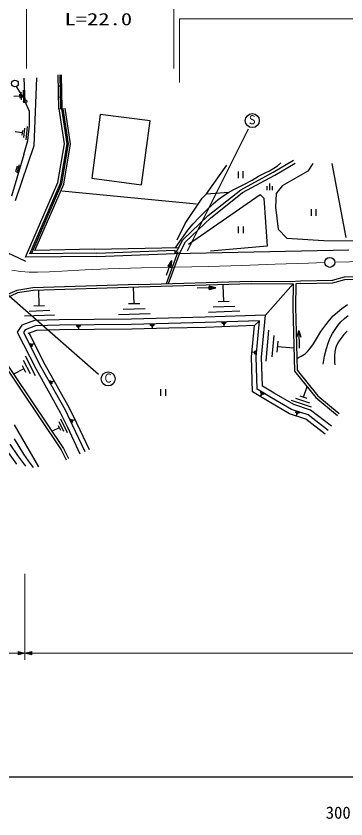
# Model space of a CAD drawing. Units: millimetres, scale not verified. Extents: x 40000 to 680000, y 20000 to 380000.
# Drawn here: x 318470 to 367746, y 198715 to 318763 of the extents above; entities that cross this region are included whole.
import ezdxf
from ezdxf.enums import TextEntityAlignment as Align

# ---------------------------------------------------------------- set-up
doc = ezdxf.new("R2010")
doc.units = ezdxf.units.MM
doc.header["$LTSCALE"] = 1000
doc.linetypes.add('CHAIN', pattern=[18.5, 12, -1.5, 3.5, -1.5])
for name, color, linetype, lineweight in [('M-BGD', 7, 'Continuous', 25), ('M-BMK', 2, 'CHAIN', 13), ('M-BMK-SRVR', 3, 'Continuous', 25), ('M-STR-HTXT', 7, 'Continuous', 13), ('M-STR-STRC', 7, 'Continuous', 25), ('M-TTL-BAND', 7, 'Continuous', 25)]:
    doc.layers.add(name, color=color, linetype=linetype, lineweight=lineweight)
doc.styles.add('ＭＳ ゴシック', font='')
doc.styles.get('ＭＳ ゴシック').set_extended_font_data('MS Gothic')

# ---------------------------------------------------------------- blocks, each defined once
blk = doc.blocks.new('BUHIN130')
at = {"color": 7, "linetype": 'Continuous', "lineweight": 25}
for p, q in [((-227, 284), (345, 113)), ((227, 43), (-168, 161)), ((-97, 42), (104, -19)), ((3, 11), (-86, -287))]:
    blk.add_line(p, q, dxfattribs=at)
blk = doc.blocks.new('BUHIN220')
at = {"color": 7, "linetype": 'Continuous', "lineweight": 25}
for p, q in [((-624, 81), (85, -624)), ((626, -79), (-83, 626))]:
    blk.add_line(p, q, dxfattribs=at)
blk = doc.blocks.new('BUHIN223')
at = {"color": 7, "linetype": 'Continuous', "lineweight": 25}
blk.add_circle((0, 0), 498, dxfattribs=at)
blk = doc.blocks.new('BUHIN224')
at = {"color": 7, "linetype": 'Continuous', "lineweight": 25}
blk.add_circle((0, 0), 249, dxfattribs=at)
blk = doc.blocks.new('BUHIN227')
at = {"color": 7, "linetype": 'Continuous', "lineweight": 25}
for p, q in [((-209, -356), (-635, 67)), ((355, -353), (-355, 353)), ((355, 211), (-71, 634))]:
    blk.add_line(p, q, dxfattribs=at)
blk = doc.blocks.new('BUHIN232')
at = {"color": 3, "linetype": 'Continuous', "lineweight": 25}
blk.add_circle((0, 0), 746, dxfattribs=at)

msp = doc.modelspace()

# ---------------------------------------------------------------- linework, layer by layer
at = {"layer": 'M-BGD'}
for p, q in [((324871, 304912), (324763, 309985)), ((325013, 309990), (325121, 304918)), ((325371, 304923), (325263, 309995)), ((319840, 306012), (319678, 309459)), ((321536, 309547), (321129, 299344)), ((318505, 308225), (319707, 306224)), ((319303, 306231), (319248, 307399)), ((319520, 307671), (319600, 305981)), ((325299, 308304), (324799, 308294)), ((319008, 306800), (318125, 306759)), ((318994, 307097), (319022, 306503)), ((325335, 306614), (324835, 306603)), ((320458, 304470), (319840, 306012)), ((324871, 304912), (325522, 304926)), ((326100, 299665), (325320, 304922)), ((326303, 299663), (325522, 304926)), ((326607, 299660), (325818, 304970)), ((320470, 302342), (320458, 304470)), ((325695, 299669), (324917, 304913)), ((331031, 304066), (329771, 294534)), ((338477, 303082), (331031, 304066)), ((337217, 293549), (338477, 303082)), ((319393, 301326), (318359, 301441)), ((319431, 301674), (319354, 300978)), ((319630, 300610), (319782, 301977)), ((320149, 302243), (319928, 300265)), ((320226, 300152), (320470, 302342)), ((319614, 298082), (320226, 300152)), ((321129, 299344), (318336, 291139)), ((324718, 293897), (325695, 299669)), ((325104, 293782), (326100, 299665)), ((325297, 293725), (326303, 299663)), ((325587, 293639), (326607, 299660)), ((319614, 298082), (317765, 291835)), ((356894, 295415), (359901, 297204)), ((357141, 294980), (360157, 296775)), ((365662, 296731), (367743, 285668)), ((318427, 295509), (318681, 296366)), ((318946, 296494), (318578, 295254)), ((346921, 292159), (349972, 296481)), ((352034, 292784), (356894, 295415)), ((329771, 294534), (337217, 293549)), ((352310, 292365), (357141, 294980)), ((319886, 282721), (324718, 293897)), ((320541, 283227), (325104, 293782)), ((320760, 283230), (325297, 293725)), ((321291, 283703), (325587, 293639)), ((345419, 290637), (325313, 292600)), ((347177, 288941), (352034, 292784)), ((347507, 288564), (352310, 292365)), ((343393, 285287), (347177, 288941)), ((343796, 284982), (347507, 288564)), ((342304, 283258), (343393, 285287)), ((342878, 283270), (343796, 284982)), ((316170, 283835), (319864, 282102)), ((330513, 283330), (320541, 283227)), ((330201, 283913), (321291, 283703)), ((330201, 283913), (342777, 284139)), ((330513, 283330), (342166, 283755)), ((342632, 283532), (340878, 278729)), ((342914, 283429), (341200, 278736)), ((342166, 283755), (342177, 283455)), ((342177, 283455), (342184, 283255)), ((342184, 283255), (368180, 283812)), ((330524, 282830), (319886, 282721)), ((330524, 282830), (342184, 283255)), ((341707, 282204), (340893, 279980)), ((367543, 279769), (440986, 281588)), ((367604, 279371), (441402, 281198)), ((365745, 279250), (367543, 279769)), ((336796, 278645), (320974, 278138)), ((336794, 278645), (353592, 279143)), ((353596, 278743), (336806, 278245)), ((349483, 276069), (349395, 278512)), ((353592, 279143), (359401, 279078)), ((359397, 278678), (353596, 278743)), ((355712, 274043), (359885, 278715)), ((359885, 278715), (359397, 278678)), ((359401, 279078), (360954, 279196)), ((359885, 278715), (359804, 275265)), ((360286, 278746), (360204, 275266)), ((360959, 278796), (360286, 278746)), ((360954, 279196), (365810, 279254)), ((360959, 278796), (365815, 278854)), ((365815, 278854), (367604, 279371)), ((318677, 277361), (316900, 276552)), ((318560, 277748), (317187, 277122)), ((320974, 278138), (318560, 277748)), ((321013, 277739), (318677, 277361)), ((336806, 278245), (321013, 277739)), ((321928, 275420), (321848, 277758)), ((336096, 275734), (336031, 278230)), ((348306, 278129), (345508, 278092)), ((322715, 275447), (321141, 275393)), ((334472, 274936), (337770, 275021)), ((336935, 275756), (335256, 275713)), ((347901, 275272), (351130, 275388)), ((350305, 276099), (348661, 276040)), ((359804, 275265), (360071, 265650)), ((360204, 275266), (360467, 265796)), ((324216, 274035), (319741, 273881)), ((320412, 274658), (323504, 274765)), ((338523, 274236), (333748, 274113)), ((346706, 273719), (341245, 273572)), ((355712, 274043), (346706, 273719)), ((351875, 274627), (347201, 274459)), ((355146, 267780), (355712, 274043)), ((319312, 272525), (318643, 271510)), ((321209, 273226), (319312, 272525)), ((324922, 273354), (321209, 273226)), ((324939, 272554), (321366, 272431)), ((330112, 273395), (324922, 273354)), ((330119, 272595), (324939, 272554)), ((335717, 273429), (330112, 273395)), ((335730, 272629), (330119, 272595)), ((341245, 273572), (335717, 273429)), ((341265, 272772), (335730, 272629)), ((338450, 272591), (339146, 272609)), ((346731, 272920), (341265, 272772)), ((354833, 273211), (346731, 272920)), ((349159, 272898), (349855, 272923)), ((349750, 272802), (349269, 272785)), ((349392, 272679), (349637, 272688)), ((349515, 272684), (349528, 272320)), ((354065, 272483), (354833, 273211)), ((354345, 267805), (354833, 273211)), ((318643, 271510), (321462, 265957)), ((319835, 271865), (319567, 271458)), ((319567, 271458), (322168, 266334)), ((321366, 272431), (319835, 271865)), ((321503, 271736), (320293, 271288)), ((320293, 271288), (320375, 271412)), ((320375, 271412), (322785, 266663)), ((324954, 271854), (321503, 271736)), ((330124, 271895), (324954, 271854)), ((327435, 272466), (328132, 272471)), ((328024, 272353), (327543, 272349)), ((327663, 272240), (327908, 272242)), ((327785, 272241), (327788, 271877)), ((335741, 271930), (330124, 271895)), ((341283, 272072), (335741, 271930)), ((339040, 272489), (338559, 272477)), ((338681, 272369), (338926, 272376)), ((338804, 272373), (338813, 272009)), ((346753, 272220), (341283, 272072)), ((354065, 272483), (346753, 272220)), ((353644, 267828), (354065, 272483)), ((355815, 267160), (356236, 271817)), ((360717, 271757), (360756, 269089)), ((356954, 271021), (356664, 267803)), ((357473, 268532), (357621, 270171)), ((314970, 269148), (325198, 253905)), ((315332, 269327), (325543, 254109)), ((357547, 269351), (359981, 269132)), ((319843, 267967), (321329, 265039)), ((353781, 262585), (353644, 267828)), ((354068, 268473), (353706, 268506)), ((354079, 268595), (354057, 268351)), ((354156, 268225), (354200, 268704)), ((354326, 268800), (354264, 268106)), ((354471, 262983), (354345, 267805)), ((355260, 263439), (355146, 267780)), ((319369, 266533), (319891, 265503)), ((320605, 265245), (319578, 267268)), ((322785, 266663), (326399, 260205)), ((319630, 266018), (318100, 265241)), ((321462, 265957), (325069, 259510)), ((322168, 266334), (325779, 259880)), ((360071, 265650), (363253, 261706)), ((360467, 265796), (363539, 261989)), ((356622, 261667), (354471, 262983)), ((357031, 262354), (355260, 263439)), ((361431, 261773), (361950, 263354)), ((356265, 261065), (353781, 262585)), ((355118, 262213), (354933, 261899)), ((354934, 262586), (355534, 262231)), ((355381, 262185), (354966, 262431)), ((355013, 262275), (355224, 262150)), ((359956, 260665), (357031, 262354)), ((361963, 261598), (360899, 261947)), ((363253, 261706), (366497, 259020)), ((363539, 261989), (366752, 259328)), ((359341, 259288), (356265, 261065)), ((359628, 259930), (356622, 261667)), ((362620, 260288), (359594, 261281)), ((362470, 259840), (359956, 260665)), ((360233, 261635), (362323, 260950)), ((325069, 259510), (326147, 257295)), ((325779, 259880), (326869, 257640)), ((326399, 260205), (327501, 257942)), ((362091, 259123), (359628, 259930)), ((360145, 259647), (360807, 259430)), ((360668, 259352), (360210, 259502)), ((360289, 259360), (360522, 259284)), ((360405, 259322), (360292, 258976)), ((365575, 257452), (362470, 259840)), ((325107, 258550), (326090, 256483)), ((326844, 257895), (326545, 258524)), ((326697, 258476), (326904, 258042)), ((326952, 258197), (326847, 258418)), ((326900, 258307), (327228, 258464)), ((361759, 258495), (359341, 259288)), ((364660, 256263), (361759, 258495)), ((365087, 256818), (362091, 259123)), ((321885, 251384), (318228, 257653)), ((324924, 257195), (323844, 256681)), ((324751, 257559), (325097, 256832)), ((325589, 256640), (324910, 258067)), ((326147, 257295), (328016, 253321)), ((326869, 257640), (328739, 253661)), ((327501, 257942), (329373, 253959)), ((325198, 253905), (325957, 252422)), ((325543, 254109), (326313, 252605))]:
    msp.add_line(p, q, dxfattribs=at)
for points in [[(342241, 284064), (343158, 285414), (344121, 286726), (344915, 287686), (345756, 288608), (346801, 289660), (347891, 290673), (348667, 291323), (349486, 291930), (350226, 292401), (350997, 292820), (352375, 293508), (353725, 294249), (354685, 294804), (355675, 295306), (356343, 295626), (356988, 296002), (357511, 296386), (358025, 296803)], [(362800, 296726), (362045, 295585), (358227, 293395), (357315, 292256), (357226, 290210), (357641, 286896), (358930, 285561), (364435, 285202), (375457, 285167), (385038, 285471), (398537, 285969), (415475, 285987)], [(342542, 285293), (343751, 287722), (346268, 291529), (346921, 292159), (350194, 292452)], [(344217, 284665), (354950, 292087), (355465, 291553), (355969, 284354), (347505, 283610)], [(341672, 282108), (341571, 281215), (341172, 281361), (341671, 282105)], [(341436, 281464), (341497, 281631), (341460, 281456), (341413, 281473), (341497, 281631)], [(348203, 278128), (347333, 277904), (347328, 278329), (348201, 278128)], [(347518, 278119), (347696, 278121), (347518, 278094), (347518, 278144), (347696, 278121)], [(360419, 267543), (361049, 267886), (361647, 268282), (362024, 268614), (362361, 268992), (362886, 269731), (363362, 270506), (364019, 271576), (364728, 272615), (365268, 273286), (365853, 273918), (366473, 274496), (367140, 275036), (367957, 275613)], [(364323, 266722), (364550, 267907), (364836, 269080), (365089, 269860), (365403, 270629), (365731, 271281), (366116, 271911), (366535, 272483), (367008, 273025), (367529, 273523), (368090, 273975)], [(360444, 270753), (360717, 271757), (361017, 270762)], [(367912, 271664), (367424, 271134), (366976, 270558), (366645, 270042), (366361, 269487), (366193, 269039), (366083, 268567), (366024, 267975), (366025, 267372), (366044, 266996), (366070, 266610)], [(318604, 251740), (316364, 254887)], [(319943, 251447), (318753, 253078), (317606, 254752)], [(321069, 251266), (320321, 252246), (319620, 253264), (318248, 255531)]]:
    msp.add_lwpolyline(points, dxfattribs=at)
for points in [[(341707, 282204), (341128, 281351), (341598, 281179)], [(341636, 282011), (341549, 281263), (341220, 281384)], [(341602, 281917), (341527, 281311), (341268, 281406)], [(341567, 281821), (341504, 281359), (341316, 281428)], [(341532, 281727), (341482, 281408), (341365, 281451)], [(348306, 278129), (347302, 278366), (347309, 277866)], [(348101, 278126), (347370, 277942), (347366, 278292)], [(348001, 278125), (347407, 277980), (347404, 278255)], [(347898, 278124), (347444, 278018), (347442, 278218)], [(347798, 278122), (347481, 278056), (347480, 278181)]]:
    msp.add_lwpolyline(points, close=True, dxfattribs=at)
at = {"layer": 'M-BMK'}
for points in [[(366082, 281957), (371058, 282073), (376037, 282183)], [(317833, 280749), (319199, 280580), (320421, 280493), (321656, 280465), (323484, 280507), (325325, 280609), (328779, 280819), (332239, 280968), (337224, 281107), (342216, 281209), (347199, 281327), (352193, 281475), (357178, 281645), (362175, 281828), (363374, 281873), (364583, 281919)]]:
    msp.add_lwpolyline(points, dxfattribs=at)
at = {"layer": 'M-STR-HTXT'}
for p, q in [((320029, 310941), (320030, 321556)), ((342028, 321555), (342027, 310939)), ((342900, 318361), (342899, 308836)), ((382071, 318358), (342900, 318361)), ((319801, 222511), (319801, 235343)), ((67217, 223530), (319801, 223511)), ((319801, 223511), (559889, 223493))]:
    msp.add_line(p, q, dxfattribs=at)
for points in [[(319801, 223511), (318801, 223761), (318801, 223261)], [(319596, 223511), (318863, 223336), (318863, 223686)], [(319496, 223511), (318901, 223374), (318901, 223649)], [(319393, 223511), (318938, 223411), (318938, 223611)], [(319293, 223511), (318976, 223449), (318976, 223574)], [(319801, 223511), (320801, 223261), (320801, 223761)], [(320006, 223511), (320738, 223686), (320738, 223336)], [(320106, 223511), (320701, 223649), (320701, 223374)], [(320208, 223511), (320663, 223611), (320663, 223411)], [(320308, 223511), (320626, 223574), (320626, 223449)]]:
    msp.add_lwpolyline(points, close=True, dxfattribs=at)
for points in [[(319698, 223511), (318826, 223299), (318826, 223724), (319696, 223511)], [(319013, 223511), (319191, 223511), (319013, 223486), (319013, 223536), (319191, 223511)], [(319903, 223511), (320776, 223723), (320776, 223298), (319906, 223511)], [(320588, 223511), (320411, 223511), (320588, 223536), (320588, 223486), (320411, 223511)]]:
    msp.add_lwpolyline(points, dxfattribs=at)
at = {"layer": 'M-STR-STRC'}
for p, q in [((353137, 301842), (344015, 283600)), ((317016, 277271), (330806, 265203))]:
    msp.add_line(p, q, dxfattribs=at)
for centre in [(353761, 303129), (332236, 264508)]:
    msp.add_circle(centre, 1044, dxfattribs=at)
at = {"layer": 'M-TTL-BAND'}
msp.add_line((40000, 205000), (579000, 205000), dxfattribs=at)

# ---------------------------------------------------------------- block references
at = {"layer": 'M-BGD', "rotation": 134.82899}
for name, p in [('BUHIN223', (318309, 308685)), ('BUHIN224', (319840, 306012)), ('BUHIN220', (352034, 295046)), ('BUHIN227', (356347, 293225)), ('BUHIN220', (362936, 289392)), ('BUHIN220', (352040, 286776)), ('BUHIN130', (320907, 269648)), ('BUHIN130', (323870, 264091)), ('BUHIN220', (340439, 262467))]:
    msp.add_blockref(name, p, dxfattribs=at)
at = {"layer": 'M-BMK-SRVR', "rotation": 134.82899}
msp.add_blockref('BUHIN232', (365333, 281932), dxfattribs=at)

# ---------------------------------------------------------------- texts
at = {"layer": 'M-STR-HTXT', "style": 'ＭＳ ゴシック', "width": 1.35}
msp.add_text('L=22.0', height=1833, rotation=359.996, dxfattribs=at).set_placement((325708, 316837), align=Align.BOTTOM_LEFT)
at = {"layer": 'M-STR-STRC', "style": 'ＭＳ ゴシック', "width": 0.8}
for s, p in [('Ｓ', (353019, 302182)), ('Ｃ', (331494, 263561))]:
    msp.add_text(s, height=1320, rotation=359.996, dxfattribs=at).set_placement(p, align=Align.BOTTOM_LEFT)
at = {"layer": 'M-TTL-BAND', "style": 'ＭＳ ゴシック'}
msp.add_text('300.0', height=1833, dxfattribs=at).set_placement((367844, 198195), align=Align.BOTTOM_CENTER)

doc.saveas('drawing.dxf')
